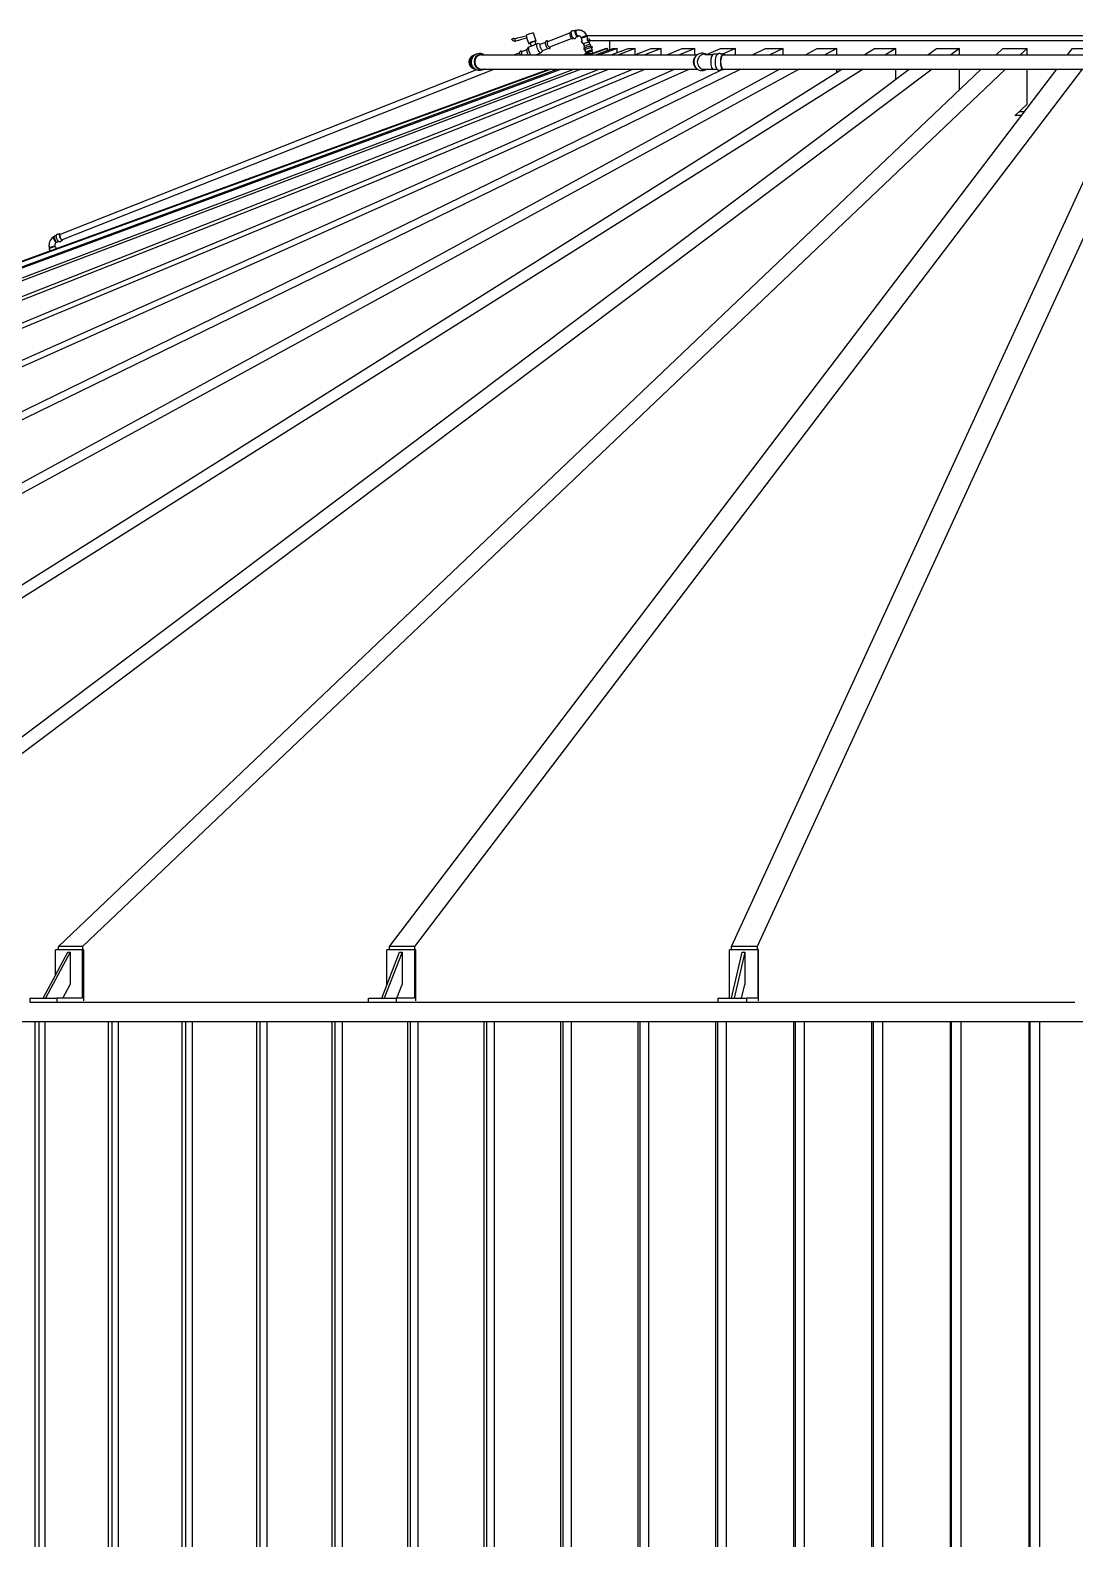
# Model space of a CAD drawing. Header units: millimetres. Extents: x 0 to 118900, y 0 to 84100.
# Drawn here: x 20211 to 24198, y 72588 to 78347 of the extents above; entities that cross this region are included whole.
import ezdxf

# ---------------------------------------------------------------- set-up
doc = ezdxf.new("R2010")
doc.units = ezdxf.units.MM
doc.header["$LTSCALE"] = 100
doc.layers.add('Visible', color=7, linetype='Continuous', lineweight=25)

msp = doc.modelspace()

# ---------------------------------------------------------------- linework, layer by layer
at = {"layer": 'Visible'}
for p, q in [((22103.86, 78326.31), (22103.85, 78326.34)), ((22142.47, 78305.62), (22132.28, 78335.91)), ((22270.14, 78336.25), (22185.17, 78302.68)), ((22275.69, 78340.38), (22271.7, 78338.8)), ((22291.61, 78346.67), (22283.65, 78343.52)), ((22296.03, 78346.23), (22292.64, 78346.76)), ((22336.08, 78326.22), (22337.91, 78324.52)), ((24337.91, 78326.2), (22337.91, 78326.2)), ((22337.91, 78307.2), (22337.91, 78326.2)), ((22051.9, 78314.47), (22054.5, 78315.49)), ((22055.75, 78315.84), (22061.19, 78315.87)), ((22063.19, 78304.87), (22060.86, 78304.86)), ((22062.81, 78305.04), (22065.14, 78305.05)), ((22087.77, 78265.98), (22107.6, 78273.81)), ((22104.4, 78325.52), (22105.33, 78322.74)), ((22114.03, 78296.06), (22106.49, 78318.5)), ((22107.24, 78273.32), (22114, 78282.64)), ((22115.28, 78283.67), (22123.44, 78286.9)), ((22119.72, 78297.97), (22123.44, 78286.89)), ((22136.78, 78303.71), (22140.2, 78293.52)), ((22138.35, 78292.79), (22146.53, 78296.02)), ((22158.88, 78294.07), (22148.18, 78296.14)), ((22158.39, 78293.88), (22177.98, 78301.62)), ((22168.18, 78270.54), (22161.78, 78261.72)), ((22167.68, 78270.35), (22187.27, 78278.08)), ((22177.55, 78300.69), (22178.93, 78303.69)), ((22186.32, 78278.47), (22189.39, 78277.22)), ((22278.22, 78315.79), (22193.25, 78282.22)), ((22285.1, 78316.57), (22281.11, 78314.99)), ((22301.02, 78322.86), (22293.06, 78319.71)), ((22303.21, 78325.26), (22301.83, 78323.49)), ((22315.46, 78318.49), (22314.9, 78315.27)), ((22317.76, 78306.66), (22314.91, 78315.15)), ((22322.18, 78293.53), (22320.19, 78299.45)), ((22326.77, 78285.52), (22323.88, 78294.11)), ((22327.32, 78278.23), (22325.34, 78284.14)), ((22332.6, 78262.52), (22329.7, 78271.17)), ((25387.23, 78307.2), (22337.91, 78307.2)), ((22409.08, 78277.61), (22342.1, 78253.2)), ((22342.11, 78253.2), (22409.09, 78277.61)), ((22346.44, 78301.69), (22344.59, 78307.2)), ((22347.62, 78292.53), (22344.74, 78301.12)), ((22414.7, 78277.61), (22347.72, 78253.2)), ((22351.59, 78286.39), (22349.6, 78292.3)), ((22356.87, 78270.68), (22353.96, 78279.33)), ((22356.35, 78266.59), (22356.88, 78270.57)), ((22369.16, 78253.2), (22435.3, 78277.61)), ((22452.05, 78277.61), (22385.92, 78253.2)), ((22409.08, 78277.61), (22409.08, 78277.61)), ((22409.09, 78277.61), (22409.08, 78277.61)), ((22409.09, 78277.61), (22414.7, 78277.61)), ((22414.7, 78270.01), (22414.7, 78277.61)), ((22423.91, 78273.42), (22414.7, 78270.02)), ((22423.91, 78273.41), (22423.91, 78307.2)), ((22428.51, 78253.2), (22492.98, 78277.61)), ((22435.3, 78277.61), (22452.05, 78277.61)), ((22452.05, 78262.11), (22452.05, 78277.61)), ((22520.67, 78277.61), (22456.2, 78253.2)), ((22492.98, 78277.61), (22520.67, 78277.61)), ((22519.42, 78253.2), (22581.4, 78277.61)), ((22520.67, 78253.68), (22520.67, 78277.61)), ((22619.68, 78277.61), (22557.7, 78253.2)), ((22581.4, 78277.61), (22619.68, 78277.61)), ((22619.68, 78253.2), (22619.68, 78277.61)), ((22640.75, 78253.2), (22699.46, 78277.61)), ((22747.84, 78277.61), (22689.13, 78253.2)), ((22699.46, 78277.61), (22747.84, 78277.61)), ((22747.84, 78253.2), (22747.84, 78277.61)), ((22792.91, 78254.06), (22845.67, 78277.61)), ((22845.67, 78277.61), (22903.55, 78277.61)), ((22903.55, 78277.61), (22853.99, 78255.5)), ((22903.55, 78253.2), (22903.55, 78277.61)), ((22968.17, 78253.2), (23018.2, 78277.61)), ((23018.2, 78277.61), (23084.83, 78277.61)), ((23084.83, 78277.61), (23034.81, 78253.2)), ((23084.83, 78253.2), (23084.83, 78277.61)), ((23170.16, 78253.2), (23214.86, 78277.61)), ((23214.86, 78277.61), (23289.43, 78277.61)), ((23289.43, 78277.61), (23244.72, 78253.2)), ((23289.43, 78253.2), (23289.43, 78277.61)), ((23394.37, 78253.2), (23433.19, 78277.61)), ((23433.19, 78277.61), (23514.75, 78277.61)), ((23514.75, 78277.61), (23475.93, 78253.2)), ((23514.75, 78253.2), (23514.75, 78277.61)), ((23637.99, 78253.2), (23670.44, 78277.61)), ((23670.44, 78277.61), (23757.97, 78277.61)), ((23757.97, 78277.61), (23725.52, 78253.2)), ((23757.97, 78253.2), (23757.97, 78277.61)), ((23897.97, 78253.2), (23923.64, 78277.61)), ((23923.64, 78277.61), (24016.03, 78277.61)), ((24016.03, 78277.61), (23990.36, 78253.2)), ((24016.03, 78253.2), (24016.03, 78277.61)), ((24171.02, 78253.2), (24189.58, 78277.61)), ((24189.58, 78277.61), (24285.68, 78277.61)), ((21932.85, 78255.5), (21928.53, 78255.5)), ((21932.85, 78253.2), (22757.34, 78253.2)), ((22079.11, 78260.78), (22059.9, 78253.2)), ((22088.5, 78266.27), (22086.38, 78267.13)), ((22141.55, 78253.2), (22160.49, 78260.68)), ((22335.49, 78259.58), (22332.66, 78262.43)), ((22335.8, 78258.66), (22335.48, 78259.62)), ((22335.8, 78258.66), (22335.48, 78259.62)), ((22340.45, 78255.5), (22336.13, 78255.5)), ((22358.8, 78259.28), (22356.33, 78266.63)), ((22358.8, 78259.28), (22356.33, 78266.63)), ((22784.55, 78255.5), (22777.24, 78255.5)), ((22814.97, 78253.2), (22786.13, 78253.2)), ((22813.68, 78252.33), (22817.06, 78254.59)), ((22834.1, 78255.5), (22819.83, 78255.5)), ((22856.78, 78255.5), (22846.34, 78255.5)), ((22856.78, 78253.2), (24871.66, 78253.2)), ((22193.97, 78199.2), (13003.88, 74849.01)), ((13003.94, 74849.01), (22193.98, 78199.2)), ((22199.59, 78199.2), (13009.55, 74849.01)), ((13148.47, 74849.01), (22222.89, 78199.2)), ((22239.65, 78199.2), (13165.22, 74849.01)), ((13441.26, 74849.01), (22285.95, 78199.2)), ((22313.64, 78199.2), (13468.95, 74849.01)), ((13878.63, 74849.01), (22382.36, 78199.2)), ((22420.63, 78199.2), (13916.9, 74849.01)), ((14455.07, 74849.01), (22510.9, 78199.2)), ((22559.28, 78199.2), (14503.45, 74849.01)), ((15163.35, 74849.01), (22669.97, 78199.2)), ((22727.84, 78199.2), (15221.22, 74849.01)), ((15994.54, 74849.01), (22852.84, 78196.9)), ((22924.19, 78199.2), (16061.18, 74849.01)), ((17716.64, 75274.23), (23071.3, 78199.2)), ((23145.87, 78199.2), (17726.24, 75238.75)), ((17982.47, 74849.01), (23308.52, 78199.2)), ((23390.08, 78199.2), (18064.03, 74849.01)), ((19114.2, 74849.01), (23566.23, 78199.2)), ((23653.76, 78199.2), (19201.72, 74849.01)), ((20319.17, 74849.01), (23841.2, 78199.2)), ((21914.39, 78195.71), (20325.36, 77567.96)), ((21983.09, 78199.2), (20333.44, 77547.5)), ((23933.59, 78199.2), (20411.56, 74849.01)), ((21582.22, 74849.01), (24129.95, 78199.2)), ((24226.04, 78199.2), (21678.31, 74849.01)), ((21932.85, 78196.9), (21928.53, 78196.9)), ((21932.85, 78199.2), (22757.34, 78199.2)), ((22784.55, 78196.9), (22777.24, 78196.9)), ((22786.13, 78199.2), (22814.97, 78199.2)), ((22813.68, 78200.06), (22817.06, 78197.8)), ((22834.1, 78196.9), (22819.83, 78196.9)), ((22856.78, 78196.9), (22846.34, 78196.9)), ((22856.78, 78199.2), (24871.66, 78199.2)), ((22887.47, 74849.01), (24428.86, 78199.2)), ((24527.45, 78199.2), (22986.06, 74849.01)), ((23289.43, 78187.18), (23289.43, 78199.2)), ((23514.75, 78160.45), (23514.75, 78199.2)), ((23757.97, 78120.03), (23757.97, 78199.2)), ((24016.03, 78064.78), (24016.03, 78199.2)), ((23970.21, 78021.2), (24016.03, 78064.78)), ((23994.58, 78021.2), (23969.68, 78021.2)), ((24005.23, 78035.2), (23984.93, 78035.2)), ((20301.64, 77558.14), (20303.97, 77561.14)), ((20311.29, 77564.33), (20304.78, 77561.77)), ((20305.05, 77522.98), (20307.44, 77520.78)), ((20307.49, 77520.71), (20310.31, 77512.52)), ((20310.26, 77538.32), (20313.17, 77537.86)), ((20320.69, 77540.53), (20314.19, 77537.96)), ((20324.7, 77569.63), (20319.24, 77567.48)), ((20334.1, 77545.82), (20328.65, 77543.67)), ((20283.95, 77516.54), (20283.28, 77512.47)), ((20283.28, 77512.38), (20286.23, 77503.82)), ((20260.87, 74652.18), (20354.62, 74827.18)), ((20363.86, 74827.18), (20270.11, 74652.18)), ((20410.05, 74836.18), (20308.43, 74836.18)), ((20308.43, 74740.94), (20308.43, 74836.18)), ((20411.56, 74849.01), (20319.17, 74849.01)), ((20319.17, 74836.18), (20319.17, 74849.01)), ((20354.62, 74827.18), (20363.86, 74827.18)), ((20363.86, 74827.18), (20363.86, 74704.29)), ((20416.18, 74836.18), (20410.05, 74836.18)), ((20410.05, 74836.18), (20410.05, 74652.18)), ((20411.56, 74849.01), (20411.56, 74836.18)), ((20416.18, 74641.9), (20416.18, 74836.18)), ((21553.22, 74652.18), (21621.03, 74827.18)), ((21630.64, 74827.18), (21562.83, 74652.18)), ((21678.69, 74836.18), (21572.99, 74836.18)), ((21572.99, 74703.19), (21572.99, 74836.18)), ((21678.31, 74849.01), (21582.22, 74849.01)), ((21582.22, 74836.18), (21582.22, 74849.01)), ((21621.03, 74827.18), (21630.64, 74827.18)), ((21630.64, 74827.18), (21630.64, 74704.29)), ((21678.31, 74849.01), (21678.31, 74836.18)), ((21683.12, 74836.18), (21678.69, 74836.18)), ((21678.69, 74836.18), (21678.69, 74652.18)), ((21683.12, 74641.9), (21683.12, 74836.18)), ((22988.31, 74836.18), (22879.86, 74836.18)), ((22879.86, 74652.18), (22879.86, 74836.18)), ((22986.06, 74849.01), (22887.47, 74849.01)), ((22887.47, 74836.18), (22887.47, 74849.01)), ((22888.13, 74652.18), (22929.16, 74827.18)), ((22939.01, 74827.18), (22897.99, 74652.18)), ((22929.16, 74827.18), (22939.01, 74827.18)), ((22939.01, 74827.18), (22939.01, 74704.29)), ((22986.06, 74849.01), (22986.06, 74836.18)), ((22990.99, 74836.18), (22988.31, 74836.18)), ((22988.31, 74836.18), (22988.31, 74652.18)), ((22990.99, 74641.9), (22990.99, 74836.18)), ((20335.94, 74652.18), (20363.86, 74704.29)), ((21610.45, 74652.18), (21630.64, 74704.29)), ((22926.8, 74652.18), (22939.01, 74704.29)), ((20211.23, 74652.18), (20312.86, 74652.18)), ((20211.23, 74636.18), (20211.23, 74652.18)), ((20410.05, 74652.18), (20312.86, 74652.18)), ((20312.86, 74652.18), (20312.86, 74636.18)), ((21502.68, 74652.18), (21608.38, 74652.18)), ((21502.68, 74636.18), (21502.68, 74652.18)), ((21678.69, 74652.18), (21608.38, 74652.18)), ((21608.38, 74652.18), (21608.38, 74636.18)), ((22837.33, 74652.18), (22945.77, 74652.18)), ((22837.33, 74636.18), (22837.33, 74652.18)), ((22988.31, 74652.18), (22945.77, 74652.18)), ((22945.77, 74652.18), (22945.77, 74636.18)), ((20312.86, 74636.18), (20211.23, 74636.18)), ((20312.86, 74636.18), (20312.91, 74636.18)), ((21502.68, 74636.18), (20312.91, 74636.18)), ((21608.38, 74636.18), (21502.68, 74636.18)), ((21608.38, 74636.18), (21608.42, 74636.18)), ((22837.33, 74636.18), (21608.42, 74636.18)), ((22945.77, 74636.18), (22837.33, 74636.18)), ((22945.77, 74636.18), (22945.79, 74636.18)), ((24198.39, 74636.18), (22945.79, 74636.18)), ((34038.88, 74561.18), (17233.07, 74561.18)), ((20230.26, 52899.68), (20230.26, 74561.18)), ((20243.73, 74561.18), (20243.73, 52899.68)), ((20267.18, 74561.18), (20267.18, 52899.68)), ((20509.69, 52899.68), (20509.69, 74561.18)), ((20522.36, 74561.18), (20522.36, 52899.68)), ((20546.98, 74561.18), (20546.98, 52899.68)), ((20791.83, 52899.68), (20791.83, 74561.18)), ((20803.68, 74561.18), (20803.68, 52899.68)), ((20829.46, 74561.18), (20829.46, 52899.68)), ((21076.5, 52899.68), (21076.5, 74561.18)), ((21087.54, 74561.18), (21087.54, 52899.68)), ((21114.46, 74561.18), (21114.46, 52899.68)), ((21363.54, 52899.68), (21363.54, 74561.18)), ((21373.75, 74561.18), (21373.75, 52899.68)), ((21401.8, 74561.18), (21401.8, 52899.68)), ((21652.76, 52899.68), (21652.76, 74561.18)), ((21662.14, 74561.18), (21662.14, 52899.68)), ((21691.3, 74561.18), (21691.3, 52899.68)), ((21944, 52899.68), (21944, 74561.18)), ((21952.54, 74561.18), (21952.54, 52899.68)), ((21982.79, 74561.18), (21982.79, 52899.68)), ((22237.06, 52899.68), (22237.06, 74561.18)), ((22244.76, 74561.18), (22244.76, 52899.68)), ((22276.08, 74561.18), (22276.08, 52899.68)), ((22531.78, 52899.68), (22531.78, 74561.18)), ((22538.63, 74561.18), (22538.63, 52899.68)), ((22571.01, 74561.18), (22571.01, 52899.68)), ((22827.97, 52899.68), (22827.97, 74561.18)), ((22833.97, 74561.18), (22833.97, 52899.68)), ((22867.38, 74561.18), (22867.38, 52899.68)), ((23125.45, 52899.68), (23125.45, 74561.18)), ((23130.6, 74561.18), (23130.6, 52899.68)), ((23165.02, 74561.18), (23165.02, 52899.68)), ((23424.04, 52899.68), (23424.04, 74561.18)), ((23428.33, 74561.18), (23428.33, 52899.68)), ((23463.74, 74561.18), (23463.74, 52899.68)), ((23723.56, 52899.68), (23723.56, 74561.18)), ((23726.99, 74561.18), (23726.99, 52899.68)), ((23763.37, 74561.18), (23763.37, 52899.68)), ((24023.82, 52899.68), (24023.82, 74561.18)), ((24026.39, 74561.18), (24026.39, 52899.68)), ((24063.71, 74561.18), (24063.71, 52899.68))]:
    msp.add_line(p, q, dxfattribs=at)
msp.add_arc((21912.57, 78226.2), 27, 106.647606, 253.352394, dxfattribs=at)
for centre, major_axis, ratio, start_param, end_param in [((22118.06, 78331.12), (-14.22, -4.78), 0.1308854, 3.1415927, 6.2831853), ((22276.41, 78326.9), (4.7, -11.9), 0.3654049, 3.1415927, 6.2831853), ((22296.32, 78334.76), (4.7, -11.9), 0.3654049, 2.9293557, 6.4954223), ((22053.84, 78314.48), (-4.74, -1.59), 0.1308854, 5.0898652, 6.2926226), ((22054.89, 78315.49), (0.948, 0.319), 0.1308854, 0.3774762, 1.9482725), ((22062.4, 78310.02), (0.48, -4.98), 0.3867884, 4.6773027, 6.248099), ((22060.32, 78315.52), (0.948, 0.319), 0.1308854, 0.0278896, 0.3774762), ((22064.73, 78310.03), (0.48, -4.98), 0.3867884, 6.248099, 6.3801712), ((22112.74, 78262.24), (-4.65, 11.77), 0.3654049, 0.2286255, 2.2922441), ((22122.26, 78266), (-6.98, 17.67), 0.3654049, 0, 2.2274013), ((22128.25, 78300.84), (-14.22, -4.78), 0.1308854, 2.2142974, 7.2104805), ((22128.25, 78300.84), (-8.53, -2.87), 0.1308854, 3.1415927, 6.2831853), ((22153.51, 78278.35), (-6.98, 17.67), 0.3654049, 6.0545598, 9.6534034), ((22163.04, 78282.11), (-4.65, 11.77), 0.3654049, 0, 3.1415927), ((22183.35, 78290.14), (-4.65, 11.77), 0.3654049, 0.3356561, 2.8059365), ((22189.83, 78292.7), (-4.1, 10.37), 0.3654049, 6.1189709, 9.5889924), ((22327.04, 78319.23), (-12.13, -4.08), 0.1308854, 3.5601142, 6.2831853), ((22334.31, 78297.61), (-12.13, -4.08), 0.1308854, 2.6048425, 6.8199355), ((22334.31, 78297.61), (-10.43, -3.51), 0.1308854, 3.1415927, 6.2831853), ((22337.47, 78288.22), (-12.13, -4.08), 0.1308854, 3.1415927, 6.2831853), ((22341.67, 78275.72), (-12.61, -4.24), 0.1308854, 2.8668002, 6.5579777), ((22339.62, 78281.83), (12.61, 4.24), 0.1308854, 0.520681, 2.6209116), ((22344.74, 78266.6), (-12.13, -4.08), 0.1308854, 3.0773219, 6.3474561), ((21917.54, 78226.2), (0, -29.3), 0.9238795, 3.4084383, 6.0163396), ((21932.85, 78226.2), (0, -29.3), 0.9238795, 2.7427259, 6.6820521), ((21932.85, 78226.2), (0, -27), 0.9238795, 3.1415927, 6.2831853), ((22092.42, 78254.22), (-4.65, 11.77), 0.3654049, 0, 1.5133046), ((22336.13, 78226.2), (0, 29.3), 0.9238795, 5.9693775, 6.6820521), ((22345.91, 78263.13), (-10.43, -3.51), 0.1308854, 3.1415927, 6.2831853), ((22340.64, 78226.2), (0, 29.8), 0.9238795, 6.0378025, 6.4676779), ((22769.24, 78226.2), (0, 29.3), 0.9238795, 0.5702566, 2.571336), ((22784.55, 78226.2), (0, -29.3), 0.9238795, 2.7427259, 6.6820521), ((22819.83, 78226.2), (0, -29.3), 0.3826834, 3.1415927, 6.2831853), ((22856.78, 78226.2), (0, -29.3), 0.3826834, 2.7427259, 6.6820521), ((22856.78, 78226.2), (0, -27), 0.3826834, 3.1415927, 6.2831853), ((20295.39, 77516.54), (12.1, 4.17), 0.1131418, 0, 3.1415927), ((20309.49, 77549.86), (4.7, -11.9), 0.3654049, 3.1415927, 6.2831853), ((20329.4, 77557.73), (4.7, -11.9), 0.3654049, 2.6048425, 6.8199355), ((20329.4, 77557.73), (4.04, -10.23), 0.3654049, 3.1415927, 6.2831853)]:
    msp.add_ellipse(centre, major_axis=major_axis, ratio=ratio, start_param=start_param, end_param=end_param, dxfattribs=at)
for points in [[(22060.47, 78313.99), (22074.72, 78318.99), (22089.26, 78323.12), (22103.95, 78326.34)], [(22059.26, 78313.78), (22059.67, 78313.78), (22060.08, 78313.85), (22060.47, 78313.99)], [(22065.27, 78305.06), (22064.58, 78304.94), (22063.89, 78304.88), (22063.19, 78304.87)], [(22106.93, 78317.18), (22092.9, 78313.99), (22079.01, 78309.95), (22065.39, 78305.1)], [(22320.18, 78299.46), (22320.18, 78299.46), (22320.19, 78299.46), (22320.19, 78299.45)], [(22329.62, 78271.28), (22329.62, 78271.28), (22329.67, 78271.24), (22329.7, 78271.17)], [(22353.96, 78279.33), (22353.94, 78279.4), (22353.96, 78279.46), (22353.96, 78279.46)], [(20308.8, 77512.02), (20308.87, 77512.03), (20308.95, 77512.04), (20309.03, 77512.05)]]:
    msp.add_open_spline(points, degree=3, dxfattribs=at)
for points, knots in [([(22103.95, 78326.34), (22103.97, 78326.34), (22103.99, 78326.32), (22104.06, 78326.24), (22104.11, 78326.17), (22104.2, 78326), (22104.24, 78325.92), (22104.32, 78325.73), (22104.36, 78325.62), (22104.4, 78325.52)], [0.00945574, 0.00945574, 0.00945574, 0.00945574, 0.05072576, 0.05072576, 0.10170471, 0.10170471, 0.13833748, 0.13833748, 0.17301383, 0.17301383, 0.17301383, 0.17301383]), ([(22285.11, 78344.1), (22284.79, 78344.32), (22284.45, 78344.52), (22283.57, 78344.96), (22283.01, 78345.17), (22281.54, 78345.45), (22280.57, 78345.45), (22278.96, 78344.94), (22278.32, 78344.57), (22277.24, 78343.64), (22276.81, 78343.07), (22276.02, 78341.67), (22275.76, 78340.82), (22275.35, 78338.55), (22275.35, 78337.09), (22275.67, 78334.03), (22275.99, 78332.44), (22276.6, 78330.27), (22276.78, 78329.72), (22276.96, 78329.16)], [4.3633516, 4.3633516, 4.3633516, 4.3633516, 4.4706536, 4.4706536, 4.6228594, 4.6228594, 4.8282053, 4.8282053, 4.9782128, 4.9782128, 5.1434544, 5.1434544, 5.3827241, 5.3827241, 5.7732642, 5.7732642, 6.1526947, 6.1526947, 6.2831853, 6.2831853, 6.2831853, 6.2831853]), ([(22276.96, 78329.16), (22277.46, 78327.68), (22278.07, 78326.2), (22279.43, 78323.39), (22280.2, 78322.07), (22281.88, 78319.62), (22282.8, 78318.51), (22284.93, 78316.58), (22286.15, 78315.72), (22288.66, 78315.22), (22289.63, 78315.22), (22291.25, 78315.73), (22291.88, 78316.1), (22292.97, 78317.03), (22293.4, 78317.59), (22294.11, 78318.86), (22294.36, 78319.58), (22294.52, 78320.29)], [0, 0, 0, 0, 0.3502954, 0.3502954, 0.7019674, 0.7019674, 1.0723654, 1.0723654, 1.4805028, 1.4805028, 1.6862337, 1.6862337, 1.8362606, 1.8362606, 2.0014095, 2.0014095, 2.2019861, 2.2019861, 2.2019861, 2.2019861]), ([(22295.69, 78346.14), (22295.44, 78346.07), (22295.22, 78345.94), (22294.73, 78345.48), (22294.49, 78345.07), (22294.06, 78343.79), (22293.95, 78342.82), (22294, 78340.54), (22294.16, 78339.25), (22294.74, 78336.53), (22295.15, 78335.13), (22296.17, 78332.38), (22296.77, 78331.07), (22298.03, 78328.8), (22298.68, 78327.85), (22300.02, 78326.28), (22300.7, 78325.71), (22301.65, 78325.25), (22301.96, 78325.16), (22302.37, 78325.14), (22302.49, 78325.15), (22302.61, 78325.17)], [-6.8345662, -6.8345662, -6.8345662, -6.8345662, -6.6294511, -6.6294511, -6.3206085, -6.3206085, -5.8835873, -5.8835873, -5.44564, -5.44564, -5.0064557, -5.0064557, -4.5657316, -4.5657316, -4.1536951, -4.1536951, -3.7172624, -3.7172624, -3.4969083, -3.4969083, -3.4024371, -3.4024371, -3.4024371, -3.4024371]), ([(22336.12, 78326.19), (22335.08, 78328.51), (22333.81, 78330.72), (22330.12, 78335.83), (22327.44, 78338.55), (22321.37, 78342.99), (22317.97, 78344.71), (22310.85, 78346.93), (22307.14, 78347.43), (22300.83, 78347.23), (22298.22, 78346.83), (22295.69, 78346.14)], [5.1643818, 5.1643818, 5.1643818, 5.1643818, 5.3756077, 5.3756077, 5.689767, 5.689767, 6.0039263, 6.0039263, 6.3128642, 6.3128642, 6.5319667, 6.5319667, 6.5319667, 6.5319667]), ([(22336.12, 78326.19), (22334.78, 78329.18), (22333.05, 78331.99), (22328.91, 78337.06), (22326.49, 78339.32), (22321.11, 78343.08), (22318.16, 78344.58), (22311.94, 78346.65), (22308.68, 78347.23), (22302.13, 78347.41), (22298.85, 78347.01), (22295.69, 78346.14)], [3.244526, 3.244526, 3.244526, 3.244526, 3.5169754, 3.5169754, 3.7907593, 3.7907593, 4.0645431, 4.0645431, 4.338327, 4.338327, 4.6121109, 4.6121109, 4.6121109, 4.6121109]), ([(22315.46, 78318.49), (22315.47, 78318.51), (22315.47, 78318.53), (22315.56, 78318.81), (22315.92, 78319.18), (22317.1, 78320.03), (22317.9, 78320.5), (22319.82, 78321.5), (22320.92, 78322.02), (22323.31, 78323.04), (22324.58, 78323.54), (22327.15, 78324.47), (22328.43, 78324.89), (22330.86, 78325.61), (22331.97, 78325.89), (22333.9, 78326.29), (22334.68, 78326.4), (22335.24, 78326.4)], [-2.9671838, -2.9671838, -2.9671838, -2.9671838, -2.9338438, -2.9338438, -2.4966253, -2.4966253, -2.0768124, -2.0768124, -1.667573, -1.667573, -1.258917, -1.258917, -0.8459736, -0.8459736, -0.4266473, -0.4266473, 0, 0, 0, 0]), ([(22335.24, 78326.4), (22335.65, 78326.4), (22335.92, 78326.35), (22336.06, 78326.24), (22336.07, 78326.23), (22336.08, 78326.22)], [-6.94611736, -6.94611736, -6.94611736, -6.94611736, -6.62945107, -6.62945107, -6.61393691, -6.61393691, -6.61393691, -6.61393691]), ([(22060.86, 78304.86), (22059.51, 78304.85), (22058.14, 78305.08), (22055.59, 78305.95), (22054.38, 78306.6), (22052.22, 78308.24), (22051.25, 78309.25), (22049.93, 78311.16), (22049.47, 78312), (22049.11, 78312.88)], [0, 0, 0, 0, 0.4183941, 0.4183941, 0.8301497, 0.8301497, 1.2474498, 1.2474498, 1.534147, 1.534147, 1.534147, 1.534147]), ([(22061.27, 78315.85), (22061.51, 78315.44), (22061.81, 78315.08), (22062.2, 78314.73), (22062.27, 78314.68), (22062.33, 78314.63)], [0, 0, 0, 0, 0.1451309, 0.1451309, 0.1703604, 0.1703604, 0.1703604, 0.1703604]), ([(22105.33, 78322.74), (22105.5, 78322.23), (22105.65, 78321.73), (22105.92, 78320.71), (22106.03, 78320.23), (22106.26, 78319.29), (22106.37, 78318.85), (22106.48, 78318.51), (22106.48, 78318.5), (22106.49, 78318.5)], [0, 0, 0, 0, 0.16020185, 0.16020185, 0.32522089, 0.32522089, 0.51706342, 0.51706342, 0.52087333, 0.52087333, 0.52087333, 0.52087333]), ([(22138.35, 78292.79), (22138.18, 78292.72), (22138.01, 78292.65), (22137.06, 78292.21), (22136.17, 78291.7), (22134.37, 78290.63), (22133.33, 78289.99), (22131.2, 78288.81), (22130.1, 78288.28), (22128.11, 78287.49), (22127.11, 78287.2), (22125.41, 78286.86), (22124.72, 78286.81), (22123.79, 78286.8), (22123.48, 78286.85), (22123.45, 78286.88), (22123.45, 78286.89), (22123.44, 78286.89)], [1.6440524, 1.6440524, 1.6440524, 1.6440524, 1.7253576, 1.7253576, 2.0701343, 2.0701343, 2.4156481, 2.4156481, 2.7611618, 2.7611618, 3.1066756, 3.1066756, 3.4521894, 3.4521894, 3.7969661, 3.7969661, 3.8127184, 3.8127184, 3.8127184, 3.8127184]), ([(22188.58, 78304.03), (22188.49, 78304.13), (22188.39, 78304.22), (22187.26, 78305.29), (22186.16, 78306.08), (22184.36, 78306.6), (22183.89, 78306.68), (22182.66, 78306.69), (22181.87, 78306.52), (22180.59, 78305.85), (22180.08, 78305.4), (22179.37, 78304.53), (22179.13, 78304.12), (22178.93, 78303.69)], [4.1534704, 4.1534704, 4.1534704, 4.1534704, 4.1902807, 4.1902807, 4.578997, 4.578997, 4.7043875, 4.7043875, 4.8929692, 4.8929692, 5.0577479, 5.0577479, 5.1891213, 5.1891213, 5.1891213, 5.1891213]), ([(22189.39, 78277.22), (22189.87, 78277.03), (22190.38, 78276.88), (22191.72, 78276.74), (22192.58, 78276.84), (22193.97, 78277.46), (22194.51, 78277.87), (22195.45, 78278.9), (22195.8, 78279.54), (22196.46, 78281.25), (22196.62, 78282.35), (22196.67, 78283.55), (22196.67, 78283.56), (22196.67, 78283.57)], [1.3762164, 1.3762164, 1.3762164, 1.3762164, 1.5217795, 1.5217795, 1.7267109, 1.7267109, 1.8899743, 1.8899743, 2.0897003, 2.0897003, 2.4087937, 2.4087937, 2.4118674, 2.4118674, 2.4118674, 2.4118674]), ([(22315.45, 78318.38), (22314.88, 78319.39), (22314.22, 78320.32), (22312.74, 78321.97), (22311.91, 78322.69), (22310.17, 78323.87), (22309.26, 78324.33), (22307.39, 78325), (22306.44, 78325.21), (22304.52, 78325.37), (22303.56, 78325.33), (22302.61, 78325.17)], [3.3329808, 3.3329808, 3.3329808, 3.3329808, 3.5657899, 3.5657899, 3.8047597, 3.8047597, 4.0437294, 4.0437294, 4.2826991, 4.2826991, 4.5216688, 4.5216688, 4.5216688, 4.5216688]), ([(22315.45, 78318.38), (22315.21, 78318.81), (22314.95, 78319.22), (22313.85, 78320.83), (22312.88, 78321.87), (22310.71, 78323.58), (22309.51, 78324.24), (22307.06, 78325.11), (22305.8, 78325.33), (22303.89, 78325.33), (22303.25, 78325.28), (22302.61, 78325.17)], [5.2528367, 5.2528367, 5.2528367, 5.2528367, 5.3512905, 5.3512905, 5.6527355, 5.6527355, 5.9668948, 5.9668948, 6.2810541, 6.2810541, 6.4415247, 6.4415247, 6.4415247, 6.4415247]), ([(22320.24, 78299.29), (22320.02, 78299.3), (22319.78, 78299.32), (22319.22, 78299.4), (22318.88, 78299.47), (22318.06, 78299.8), (22317.58, 78300.04), (22316.77, 78300.84), (22316.47, 78301.25), (22316.09, 78302.14), (22315.99, 78302.58), (22315.94, 78303.43), (22315.99, 78303.83), (22316.18, 78304.58), (22316.32, 78304.91), (22316.67, 78305.53), (22316.87, 78305.78), (22317.41, 78306.39), (22317.72, 78306.64), (22318.57, 78307.27), (22319.11, 78307.6), (22319.73, 78307.94)], [6.32665854, 6.32665854, 6.32665854, 6.32665854, 6.40984044, 6.40984044, 6.50782572, 6.50782572, 6.59574417, 6.59574417, 6.65011649, 6.65011649, 6.69574566, 6.69574566, 6.74390986, 6.74390986, 6.80337504, 6.80337504, 6.88583789, 6.88583789, 7.04005689, 7.04005689, 7.28771419, 7.28771419, 7.28771419, 7.28771419]), ([(22329.7, 78271.16), (22329.6, 78271.16), (22329.49, 78271.16), (22329.1, 78271.19), (22328.81, 78271.22), (22328.21, 78271.36), (22327.95, 78271.43), (22327.28, 78271.74), (22326.84, 78272), (22326.13, 78272.78), (22325.87, 78273.19), (22325.56, 78274.03), (22325.49, 78274.45), (22325.48, 78275.25), (22325.55, 78275.62), (22325.75, 78276.32), (22325.9, 78276.61), (22326.26, 78277.19), (22326.47, 78277.43), (22327.09, 78278.08), (22327.48, 78278.36), (22328.07, 78278.76), (22328.24, 78278.86), (22328.41, 78278.97)], [4.73109276, 4.73109276, 4.73109276, 4.73109276, 4.77117091, 4.77117091, 4.87530711, 4.87530711, 4.94499316, 4.94499316, 5.02687677, 5.02687677, 5.07981104, 5.07981104, 5.1257962, 5.1257962, 5.17573564, 5.17573564, 5.23857287, 5.23857287, 5.3298908, 5.3298908, 5.52949523, 5.52949523, 5.60426052, 5.60426052, 5.60426052, 5.60426052]), ([(22339.68, 78314.65), (22340.39, 78314.76), (22341.03, 78314.82), (22342.02, 78314.83), (22342.35, 78314.81), (22343.05, 78314.71), (22343.39, 78314.64), (22344.21, 78314.31), (22344.69, 78314.07), (22345.49, 78313.27), (22345.79, 78312.86), (22346.17, 78311.97), (22346.28, 78311.53), (22346.33, 78310.68), (22346.28, 78310.28), (22346.09, 78309.53), (22345.94, 78309.21), (22345.6, 78308.58), (22345.4, 78308.33), (22344.96, 78307.84), (22344.73, 78307.64), (22344.51, 78307.45)], [2.89201618, 2.89201618, 2.89201618, 2.89201618, 3.14283725, 3.14283725, 3.26824779, 3.26824779, 3.36623306, 3.36623306, 3.45415151, 3.45415151, 3.50852384, 3.50852384, 3.55415301, 3.55415301, 3.60231721, 3.60231721, 3.66178239, 3.66178239, 3.74424524, 3.74424524, 3.85307182, 3.85307182, 3.85307182, 3.85307182]), ([(22350.28, 78286.32), (22350.83, 78286.38), (22351.34, 78286.41), (22352.19, 78286.36), (22352.49, 78286.33), (22353.08, 78286.19), (22353.34, 78286.11), (22354.01, 78285.8), (22354.45, 78285.54), (22355.16, 78284.76), (22355.42, 78284.36), (22355.73, 78283.51), (22355.8, 78283.09), (22355.81, 78282.29), (22355.75, 78281.92), (22355.54, 78281.23), (22355.39, 78280.93), (22355.03, 78280.35), (22354.82, 78280.11), (22354.4, 78279.67), (22354.18, 78279.49), (22353.97, 78279.32)], [1.42130585, 1.42130585, 1.42130585, 1.42130585, 1.62957825, 1.62957825, 1.73371445, 1.73371445, 1.80340051, 1.80340051, 1.88528412, 1.88528412, 1.93821838, 1.93821838, 1.98420355, 1.98420355, 2.03414298, 2.03414298, 2.09698021, 2.09698021, 2.18829815, 2.18829815, 2.29447361, 2.29447361, 2.29447361, 2.29447361]), ([(21944.75, 78199.2), (21944.6, 78199.08), (21944.45, 78198.96), (21941.57, 78196.85), (21938.54, 78195.3), (21932.19, 78193.33), (21928.88, 78192.89), (21922.32, 78193.14), (21919.07, 78193.82), (21912.91, 78196.24), (21910.02, 78197.98), (21904.86, 78202.34), (21902.61, 78204.97), (21898.97, 78210.87), (21897.59, 78214.14), (21895.86, 78221), (21895.52, 78224.59), (21895.91, 78231.71), (21896.65, 78235.24), (21899.13, 78241.86), (21900.88, 78244.96), (21905.19, 78250.4), (21907.76, 78252.74), (21913.44, 78256.42), (21916.55, 78257.77), (21922.98, 78259.34), (21926.3, 78259.58), (21932.84, 78258.93), (21936.05, 78258.04), (21941.06, 78255.72), (21942.97, 78254.56), (21944.75, 78253.2)], [0.9551372, 0.9551372, 0.9551372, 0.9551372, 0.9731442, 0.9731442, 1.2913229, 1.2913229, 1.605684, 1.605684, 1.918717, 1.918717, 2.2337619, 2.2337619, 2.5528228, 2.5528228, 2.875743, 2.875743, 3.201034, 3.201034, 3.5268959, 3.5268959, 3.8515199, 3.8515199, 4.1731116, 4.1731116, 4.4905062, 4.4905062, 4.8043847, 4.8043847, 5.117549, 5.117549, 5.3280481, 5.3280481, 5.3280481, 5.3280481]), ([(22086.38, 78267.13), (22085.9, 78267.32), (22085.39, 78267.47), (22084.06, 78267.61), (22083.19, 78267.51), (22081.8, 78266.89), (22081.26, 78266.48), (22080.32, 78265.45), (22079.97, 78264.81), (22079.32, 78263.11), (22079.15, 78262), (22079.06, 78259.38), (22079.2, 78257.83), (22079.69, 78255.22), (22079.93, 78254.21), (22080.23, 78253.2)], [4.5178091, 4.5178091, 4.5178091, 4.5178091, 4.6633722, 4.6633722, 4.8683035, 4.8683035, 5.0315669, 5.0315669, 5.2312929, 5.2312929, 5.5503863, 5.5503863, 5.9364103, 5.9364103, 6.1687635, 6.1687635, 6.1687635, 6.1687635]), ([(22353.24, 78257.26), (22351.92, 78257.79), (22350.56, 78258.23), (22345.97, 78259.35), (22342.65, 78259.58), (22336.12, 78258.92), (22332.91, 78258.03), (22327.91, 78255.71), (22326.01, 78254.55), (22324.24, 78253.2)], [2.43532932, 2.43532932, 2.43532932, 2.43532932, 2.57125178, 2.57125178, 2.88540795, 2.88540795, 3.19888786, 3.19888786, 3.40845731, 3.40845731, 3.40845731, 3.40845731]), ([(22791.69, 78254.46), (22789.12, 78256.15), (22786.31, 78257.45), (22780.21, 78259.18), (22776.89, 78259.54), (22770.34, 78259.14), (22767.1, 78258.38), (22761, 78255.81), (22758.14, 78254.01), (22753.08, 78249.52), (22750.88, 78246.84), (22747.36, 78240.85), (22746.06, 78237.54), (22744.48, 78230.63), (22744.21, 78227.04), (22744.75, 78219.93), (22745.56, 78216.42), (22748.19, 78209.85), (22750, 78206.8), (22754.43, 78201.47), (22757.04, 78199.19), (22762.8, 78195.65), (22765.93, 78194.38), (22771.23, 78193.22), (22773.32, 78193), (22775.4, 78193)], [2.5943874, 2.5943874, 2.5943874, 2.5943874, 2.8845648, 2.8845648, 3.1987269, 3.1987269, 3.5117971, 3.5117971, 3.8270869, 3.8270869, 4.14645, 4.14645, 4.4695959, 4.4695959, 4.794987, 4.794987, 5.120821, 5.120821, 5.445287, 5.445287, 5.7666044, 5.7666044, 6.0836986, 6.0836986, 6.2831853, 6.2831853, 6.2831853, 6.2831853]), ([(22849.72, 78196.9), (22848.58, 78195.62), (22847.25, 78194.52), (22844.15, 78193.14), (22842.41, 78192.85), (22839.31, 78193.26), (22837.97, 78193.8), (22835.28, 78195.52), (22834.04, 78196.82), (22831.44, 78200.46), (22830.24, 78203.03), (22828.3, 78208.85), (22827.57, 78212.07), (22826.61, 78218.75), (22826.36, 78222.19), (22826.31, 78229.04), (22826.51, 78232.46), (22827.33, 78239.01), (22827.96, 78242.14), (22829.68, 78247.95), (22830.78, 78250.59), (22833.6, 78255.2), (22835.36, 78257.2), (22839.31, 78259.16), (22841.09, 78259.53), (22844.25, 78259.2), (22845.61, 78258.7), (22847.9, 78257.31), (22848.86, 78256.46), (22849.72, 78255.5)], [1.1635515, 1.1635515, 1.1635515, 1.1635515, 1.4022788, 1.4022788, 1.6212338, 1.6212338, 1.8101251, 1.8101251, 2.0613324, 2.0613324, 2.4245383, 2.4245383, 2.7821512, 2.7821512, 3.1232681, 3.1232681, 3.4600843, 3.4600843, 3.8002196, 3.8002196, 4.1540317, 4.1540317, 4.5254112, 4.5254112, 4.7518779, 4.7518779, 4.939621, 4.939621, 5.1196338, 5.1196338, 5.1196338, 5.1196338]), ([(22775.4, 78193), (22778.68, 78193), (22781.96, 78193.56), (22787.39, 78195.46), (22789.62, 78196.57), (22791.69, 78197.93)], [0, 0, 0, 0, 0.31301091, 0.31301091, 0.54720529, 0.54720529, 0.54720529, 0.54720529]), ([(20301.86, 77558.43), (20299.76, 77557.3), (20297.77, 77555.94), (20293.06, 77551.98), (20290.58, 77549.08), (20286.59, 77542.67), (20285.09, 77539.16), (20283.17, 77531.84), (20282.76, 77528.04), (20282.99, 77521.65), (20283.34, 77519.05), (20283.95, 77516.52)], [0.4590628, 0.4590628, 0.4590628, 0.4590628, 0.6586854, 0.6586854, 0.9728447, 0.9728447, 1.2870039, 1.2870039, 1.6011632, 1.6011632, 1.8174417, 1.8174417, 1.8174417, 1.8174417]), ([(20301.86, 77558.43), (20299.08, 77556.93), (20296.5, 77555.04), (20291.85, 77550.57), (20289.8, 77547.97), (20286.46, 77542.3), (20285.17, 77539.24), (20283.4, 77532.89), (20282.93, 77529.6), (20282.82, 77523.01), (20283.18, 77519.72), (20283.95, 77516.52)], [3.2515224, 3.2515224, 3.2515224, 3.2515224, 3.515751, 3.515751, 3.789465, 3.789465, 4.063179, 4.063179, 4.336893, 4.336893, 4.6099013, 4.6099013, 4.6099013, 4.6099013]), ([(20283.95, 77516.54), (20283.96, 77516.6), (20284.01, 77516.67), (20284.3, 77516.97), (20284.79, 77517.27), (20286.25, 77517.98), (20287.21, 77518.39), (20289.48, 77519.27), (20290.77, 77519.72), (20293.51, 77520.61), (20294.93, 77521.04), (20297.62, 77521.78), (20298.86, 77522.1), (20301.19, 77522.62), (20302.23, 77522.82), (20303.48, 77523.01), (20303.84, 77523.05), (20304.41, 77523.09), (20304.63, 77523.08), (20304.92, 77523.05), (20305.01, 77523.02), (20305.05, 77522.98)], [-6.4716614, -6.4716614, -6.4716614, -6.4716614, -6.3206085, -6.3206085, -5.8835873, -5.8835873, -5.44564, -5.44564, -5.0064557, -5.0064557, -4.5657316, -4.5657316, -4.1536951, -4.1536951, -3.7172624, -3.7172624, -3.4969083, -3.4969083, -3.2902801, -3.2902801, -3.1171201, -3.1171201, -3.1171201, -3.1171201]), ([(20310.26, 77538.32), (20310.15, 77538.34), (20310.04, 77538.37), (20309.4, 77538.56), (20308.82, 77538.89), (20307.47, 77540), (20306.69, 77540.84), (20305.19, 77542.84), (20304.49, 77543.98), (20303.22, 77546.4), (20302.67, 77547.66), (20301.77, 77550.18), (20301.43, 77551.43), (20300.99, 77553.76), (20300.9, 77554.83), (20300.99, 77556.66), (20301.17, 77557.4), (20301.53, 77557.99), (20301.58, 77558.07), (20301.64, 77558.14)], [-3.3711278, -3.3711278, -3.3711278, -3.3711278, -3.2902801, -3.2902801, -2.9338438, -2.9338438, -2.4966253, -2.4966253, -2.0768124, -2.0768124, -1.667573, -1.667573, -1.258917, -1.258917, -0.8459736, -0.8459736, -0.4266473, -0.4266473, -0.3626614, -0.3626614, -0.3626614, -0.3626614]), ([(20310.93, 77538.21), (20310.23, 77537.71), (20309.56, 77537.13), (20308.19, 77535.65), (20307.51, 77534.72), (20306.36, 77532.67), (20305.88, 77531.56), (20305.19, 77529.19), (20304.98, 77527.95), (20304.82, 77525.45), (20304.88, 77524.18), (20305.08, 77522.95)], [3.3733, 3.3733, 3.3733, 3.3733, 3.5702859, 3.5702859, 3.8098433, 3.8098433, 4.0494007, 4.0494007, 4.2889582, 4.2889582, 4.5263334, 4.5263334, 4.5263334, 4.5263334]), ([(20310.93, 77538.21), (20310.64, 77538), (20310.35, 77537.78), (20309, 77536.63), (20308.03, 77535.5), (20306.46, 77532.95), (20305.85, 77531.54), (20305.05, 77528.59), (20304.86, 77527.06), (20304.87, 77524.66), (20304.95, 77523.8), (20305.08, 77522.95)], [0.5808404, 0.5808404, 0.5808404, 0.5808404, 0.6632923, 0.6632923, 0.9774516, 0.9774516, 1.2799953, 1.2799953, 1.5704268, 1.5704268, 1.7338738, 1.7338738, 1.7338738, 1.7338738]), ([(20324.84, 77539.23), (20324.09, 77539.19), (20323.39, 77539.31), (20321.86, 77539.79), (20321.09, 77540.22), (20319.24, 77541.57), (20318.25, 77542.63), (20316.39, 77545.07), (20315.53, 77546.45), (20314.04, 77549.31), (20313.39, 77550.78), (20312.31, 77553.76), (20311.87, 77555.26), (20311.23, 77558.22), (20311.04, 77559.68), (20310.96, 77562.58), (20311.09, 77564), (20311.8, 77565.95), (20312.06, 77566.49), (20312.93, 77567.72), (20313.64, 77568.4), (20315.18, 77569.14), (20315.89, 77569.31), (20317.32, 77569.39), (20318.02, 77569.27), (20319.42, 77568.83), (20320.09, 77568.47), (20320.71, 77568.06)], [0, 0, 0, 0, 0.1645021, 0.1645021, 0.4014716, 0.4014716, 0.7898659, 0.7898659, 1.1702033, 1.1702033, 1.5239067, 1.5239067, 1.8733987, 1.8733987, 2.233784, 2.233784, 2.6296198, 2.6296198, 2.7844983, 2.7844983, 2.9922042, 2.9922042, 3.1423329, 3.1423329, 3.307022, 3.307022, 3.509858, 3.509858, 3.509858, 3.509858]), ([(20330.11, 77544.25), (20330.03, 77543.88), (20329.92, 77543.52), (20329.59, 77542.61), (20329.32, 77542.07), (20328.46, 77540.85), (20327.74, 77540.18), (20326.22, 77539.44), (20325.51, 77539.27), (20324.84, 77539.23)], [5.67122343, 5.67122343, 5.67122343, 5.67122343, 5.7733459, 5.7733459, 5.9274459, 5.9274459, 6.13445745, 6.13445745, 6.28318531, 6.28318531, 6.28318531, 6.28318531]), ([(20286.06, 77503.68), (20286.47, 77504.03), (20286.86, 77504.29), (20287.4, 77504.61), (20287.5, 77504.67), (20287.6, 77504.73)], [5.37399168, 5.37399168, 5.37399168, 5.37399168, 5.57394495, 5.57394495, 5.61965455, 5.61965455, 5.61965455, 5.61965455])]:
    msp.add_open_spline(points, degree=3, knots=knots, dxfattribs=at)

doc.saveas('drawing.dxf')
